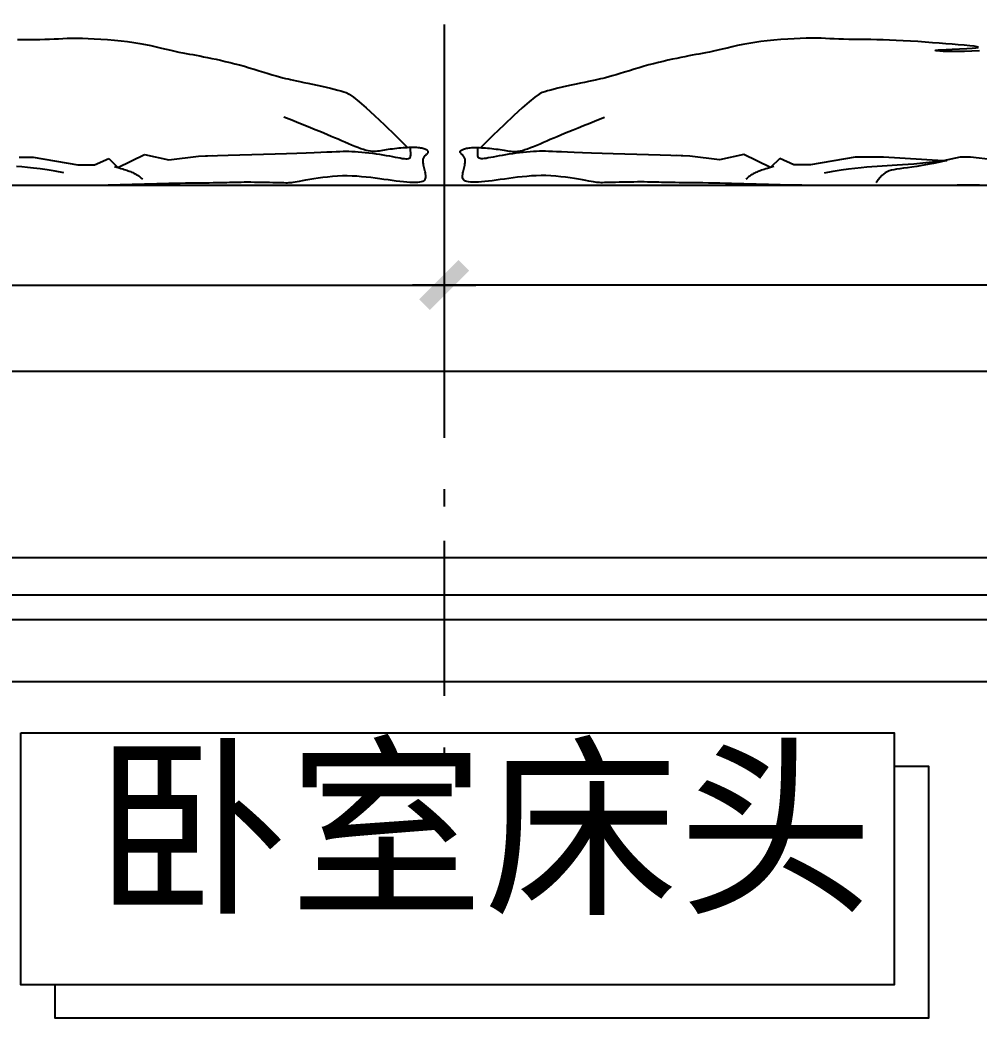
# Model space of a CAD drawing. Header units: millimetres. Extents: x 34817 to 170845, y 26625 to 47482.
# Drawn here: x 95493 to 96267, y 40699 to 41505 of the extents above; entities that cross this region are included whole.
import ezdxf

# ---------------------------------------------------------------- set-up
doc = ezdxf.new("R2010")
doc.units = ezdxf.units.MM
doc.linetypes.add('STYLE_06', pattern=[1.04164, 0.625, -0.20828, 0.06943, -0.13893])
doc.layers.get('0').update_dxf_attribs({"color": 142})
doc.layers.get('Defpoints').update_dxf_attribs({"color": 250})
doc.layers.add('插座图层', color=1, linetype='Continuous')
doc.styles.add('Chen', font='framd.ttf')
doc.styles.add('宋体', font='simhei_0.ttf', dxfattribs={"width": 0.7})
doc.dimstyles.new('内标注_1：40', dxfattribs={"dimscale": 40, "dimtxt": 2, "dimasz": 0.08, "dimexe": 1, "dimexo": 1, "dimgap": 0.6, "dimtad": 1, "dimdec": 0, "dimrnd": 5, "dimzin": 0, "dimdsep": 46, "dimtxsty": '宋体', "dimblk": 'HBA_DIMENSION_TICK', "dimcen": 0.125, "dimclrd": 20, "dimclre": 20, "dimclrt": 20, "dimadec": 3, "dimazin": 2, "dimtfac": 1, "dimtdec": 0, "dimtix": 1, "dimtmove": 2, "dimatfit": 3, "dimldrblk": 'DOT', "dimfxl": 0, "dimtvp": 1, "dimtolj": 1, "dimarcsym": 0})

# ---------------------------------------------------------------- blocks, each defined once
blk = doc.blocks.new('HBA_DIMENSION_TICK')
at = {"color": 20, "linetype": 'ByBlock'}
for p, q in [((-8, 0), (0, 0)), ((0, 0), (8, 0))]:
    blk.add_line(p, q, dxfattribs=at)
blk.add_solid([(-6.3, -3.6), (-3.6, -6.3), (3.6, 6.3), (6.3, 3.6)], dxfattribs=at)
blk = doc.blocks.new('*D366')
at = {"layer": 'Defpoints', "color": 0, "transparency": 16777216}
for p in [(94635.56, 41420.82), (95835.69, 41420.82), (95835.69, 41290.72)]:
    blk.add_point(p, dxfattribs=at)
at = {"layer": '插座图层', "color": 20, "lineweight": -2, "transparency": 16777216}
for p, q in [((94635.56, 41380.82), (94635.56, 41250.72)), ((95835.69, 41380.82), (95835.69, 41250.72)), ((94638.76, 41290.72), (95832.49, 41290.72))]:
    blk.add_line(p, q, dxfattribs=at)
at = {"layer": '插座图层', "color": 20, "lineweight": -2, "transparency": 16777216, "xscale": 3.2, "yscale": 3.2, "zscale": 3.2, "rotation": 180}
blk.add_blockref('HBA_DIMENSION_TICK', (94635.56, 41290.72), dxfattribs=at)
at = {"layer": '插座图层', "color": 20, "lineweight": -2, "transparency": 16777216, "xscale": 3.2, "yscale": 3.2, "zscale": 3.2}
blk.add_blockref('HBA_DIMENSION_TICK', (95835.69, 41290.72), dxfattribs=at)
at = {"layer": '插座图层', "color": 20, "transparency": 16777216, "insert": (95235.63, 41355.17), "char_height": 80, "attachment_point": 5, "style": '宋体'}
blk.add_mtext('\\A1;1200', dxfattribs=at)
blk = doc.blocks.new('_Dot')
at = {"color": 0, "linetype": 'ByBlock', "lineweight": -2}
blk.add_line((-0.5, 0), (-1, 0), dxfattribs=at)
at = {"color": 0, "linetype": 'ByBlock', "const_width": 0.5}
blk.add_lwpolyline([(-0.25, 0, 1), (0.25, 0, 1)], format="xyb", close=True, dxfattribs=at)
blk = doc.blocks.new('*D367')
at = {"layer": 'Defpoints', "color": 0, "transparency": 16777216}
for p in [(95835.69, 41420.82), (97035.82, 41420.82), (95835.69, 41290.72)]:
    blk.add_point(p, dxfattribs=at)
at = {"layer": '插座图层', "color": 20, "lineweight": -2, "transparency": 16777216}
for p, q in [((95835.69, 41380.82), (95835.69, 41250.72)), ((97035.82, 41380.82), (97035.82, 41250.72)), ((97032.62, 41290.72), (95838.89, 41290.72))]:
    blk.add_line(p, q, dxfattribs=at)
at = {"layer": '插座图层', "color": 20, "lineweight": -2, "transparency": 16777216, "xscale": 3.2, "yscale": 3.2, "zscale": 3.2, "rotation": 180}
blk.add_blockref('HBA_DIMENSION_TICK', (95835.69, 41290.72), dxfattribs=at)
at = {"layer": '插座图层', "color": 20, "lineweight": -2, "transparency": 16777216, "xscale": 3.2, "yscale": 3.2, "zscale": 3.2}
blk.add_blockref('HBA_DIMENSION_TICK', (97035.82, 41290.72), dxfattribs=at)
at = {"layer": '插座图层', "color": 20, "transparency": 16777216, "insert": (96435.75, 41355.17), "char_height": 80, "attachment_point": 5, "style": '宋体'}
blk.add_mtext('\\A1;1200', dxfattribs=at)
blk = doc.blocks.new('afas22')
at = {"ltscale": 600}
for p, q in [((110939.63, 17876.05, 0), (110944.33, 17876.08, 0)), ((110944.33, 17876.08, 0), (110948.85, 17876.09, 0)), ((110948.85, 17876.09, 0), (110953.22, 17876.13, 0)), ((110953.22, 17876.13, 0), (110957.44, 17876.2, 0)), ((110957.44, 17876.2, 0), (110961.49, 17876.29, 0)), ((110961.49, 17876.29, 0), (110965.39, 17876.41, 0)), ((110965.39, 17876.41, 0), (110969.14, 17876.55, 0)), ((110969.14, 17876.55, 0), (110972.72, 17876.72, 0)), ((110972.72, 17876.72, 0), (110976.15, 17876.92, 0)), ((110976.15, 17876.92, 0), (110979.64, 17877.09, 0)), ((110979.64, 17877.09, 0), (110983.42, 17877.18, 0)), ((110983.42, 17877.18, 0), (110987.49, 17877.19, 0)), ((110987.49, 17877.19, 0), (110991.85, 17877.13, 0)), ((110991.85, 17877.13, 0), (110996.5, 17876.98, 0)), ((110996.5, 17876.98, 0), (111001.43, 17876.76, 0)), ((111001.43, 17876.76, 0), (111006.65, 17876.46, 0)), ((111006.65, 17876.46, 0), (111012.16, 17876.08, 0)), ((111012.16, 17876.08, 0), (111017.72, 17875.62, 0)), ((111017.72, 17875.62, 0), (111023.1, 17875.09, 0)), ((111023.1, 17875.09, 0), (111028.29, 17874.47, 0)), ((111544.67, 17875.09, 0), (111539.48, 17874.47, 0)), ((111550.05, 17875.62, 0), (111544.67, 17875.09, 0)), ((111555.61, 17876.08, 0), (111550.05, 17875.62, 0)), ((111561.12, 17876.46, 0), (111555.61, 17876.08, 0)), ((111566.34, 17876.76, 0), (111561.12, 17876.46, 0)), ((111571.27, 17876.98, 0), (111566.34, 17876.76, 0)), ((111575.92, 17877.13, 0), (111571.27, 17876.98, 0)), ((111580.27, 17877.19, 0), (111575.92, 17877.13, 0)), ((111584.34, 17877.18, 0), (111580.27, 17877.19, 0)), ((111588.12, 17877.09, 0), (111584.34, 17877.18, 0)), ((111591.62, 17876.92, 0), (111588.12, 17877.09, 0)), ((111595.05, 17876.72, 0), (111591.62, 17876.92, 0)), ((111598.63, 17876.55, 0), (111595.05, 17876.72, 0)), ((111602.37, 17876.41, 0), (111598.63, 17876.55, 0)), ((111606.27, 17876.29, 0), (111602.37, 17876.41, 0)), ((111610.33, 17876.2, 0), (111606.27, 17876.29, 0)), ((111614.54, 17876.13, 0), (111610.33, 17876.2, 0)), ((111618.91, 17876.09, 0), (111614.54, 17876.13, 0)), ((111623.44, 17876.08, 0), (111618.91, 17876.09, 0)), ((111628.14, 17876.05, 0), (111623.44, 17876.08, 0)), ((111633.02, 17875.98, 0), (111628.14, 17876.05, 0)), ((111638.08, 17875.85, 0), (111633.02, 17875.98, 0)), ((111643.33, 17875.66, 0), (111638.08, 17875.85, 0)), ((111648.76, 17875.43, 0), (111643.33, 17875.66, 0)), ((111654.37, 17875.14, 0), (111648.76, 17875.43, 0)), ((111660.17, 17874.8, 0), (111654.37, 17875.14, 0)), ((111028.29, 17874.47, 0), (111033.3, 17873.78, 0)), ((111033.3, 17873.78, 0), (111038.13, 17873.01, 0)), ((111038.13, 17873.01, 0), (111042.78, 17872.16, 0)), ((111042.78, 17872.16, 0), (111047.24, 17871.23, 0)), ((111047.24, 17871.23, 0), (111051.52, 17870.22, 0)), ((111051.52, 17870.22, 0), (111055.6, 17869.22, 0)), ((111055.6, 17869.22, 0), (111059.47, 17868.29, 0)), ((111059.47, 17868.29, 0), (111063.13, 17867.44, 0)), ((111063.13, 17867.44, 0), (111066.59, 17866.67, 0)), ((111504.63, 17867.44, 0), (111501.18, 17866.67, 0)), ((111508.3, 17868.29, 0), (111504.63, 17867.44, 0)), ((111512.17, 17869.22, 0), (111508.3, 17868.29, 0)), ((111516.25, 17870.22, 0), (111512.17, 17869.22, 0)), ((111520.53, 17871.23, 0), (111516.25, 17870.22, 0)), ((111524.99, 17872.16, 0), (111520.53, 17871.23, 0)), ((111529.64, 17873.01, 0), (111524.99, 17872.16, 0)), ((111534.46, 17873.78, 0), (111529.64, 17873.01, 0)), ((111539.48, 17874.47, 0), (111534.46, 17873.78, 0)), ((111666.15, 17874.41, 0), (111660.17, 17874.8, 0)), ((111672.11, 17873.99, 0), (111666.15, 17874.41, 0)), ((111677.87, 17873.57, 0), (111672.11, 17873.99, 0)), ((111683.42, 17873.15, 0), (111677.87, 17873.57, 0)), ((111680.02, 17867.29, 0), (111680.73, 17867.5, 0)), ((111680.34, 17867.08, 0), (111680.02, 17867.29, 0)), ((111681.71, 17866.88, 0), (111680.34, 17867.08, 0)), ((111680.73, 17867.5, 0), (111682.49, 17867.71, 0)), ((111682.49, 17867.71, 0), (111685.28, 17867.92, 0)), ((111688.76, 17872.73, 0), (111683.42, 17873.15, 0)), ((111685.28, 17867.92, 0), (111689.11, 17868.13, 0)), ((111693.89, 17872.31, 0), (111688.76, 17872.73, 0)), ((111689.11, 17868.13, 0), (111693.98, 17868.34, 0)), ((111698.81, 17871.9, 0), (111693.89, 17872.31, 0)), ((111693.98, 17868.34, 0), (111699.89, 17868.55, 0)), ((111703.52, 17871.48, 0), (111698.81, 17871.9, 0)), ((111699.89, 17868.55, 0), (111705.64, 17868.77, 0)), ((111708.02, 17871.06, 0), (111703.52, 17871.48, 0)), ((111705.64, 17868.77, 0), (111710.04, 17869.02, 0)), ((111711.74, 17870.65, 0), (111708.02, 17871.06, 0)), ((111710.04, 17869.02, 0), (111713.08, 17869.29, 0)), ((111714.1, 17870.28, 0), (111711.74, 17870.65, 0)), ((111713.08, 17869.29, 0), (111714.78, 17869.6, 0)), ((111715.12, 17869.92, 0), (111714.1, 17870.28, 0)), ((111714.78, 17869.6, 0), (111715.12, 17869.92, 0)), ((111066.59, 17866.67, 0), (111069.83, 17865.97, 0)), ((111069.83, 17865.97, 0), (111072.87, 17865.36, 0)), ((111072.87, 17865.36, 0), (111075.7, 17864.82, 0)), ((111075.7, 17864.82, 0), (111078.31, 17864.37, 0)), ((111078.31, 17864.37, 0), (111080.9, 17863.92, 0)), ((111080.9, 17863.92, 0), (111083.65, 17863.42, 0)), ((111083.65, 17863.42, 0), (111086.56, 17862.87, 0)), ((111086.56, 17862.87, 0), (111089.62, 17862.27, 0)), ((111089.62, 17862.27, 0), (111092.84, 17861.62, 0)), ((111092.84, 17861.62, 0), (111096.21, 17860.91, 0)), ((111096.21, 17860.91, 0), (111099.74, 17860.16, 0)), ((111099.74, 17860.16, 0), (111103.43, 17859.34, 0)), ((111103.43, 17859.34, 0), (111107.22, 17858.48, 0)), ((111464.33, 17859.34, 0), (111460.55, 17858.48, 0)), ((111468.02, 17860.16, 0), (111464.33, 17859.34, 0)), ((111471.55, 17860.91, 0), (111468.02, 17860.16, 0)), ((111474.93, 17861.62, 0), (111471.55, 17860.91, 0)), ((111478.15, 17862.27, 0), (111474.93, 17861.62, 0)), ((111481.21, 17862.87, 0), (111478.15, 17862.27, 0)), ((111484.12, 17863.42, 0), (111481.21, 17862.87, 0)), ((111486.86, 17863.92, 0), (111484.12, 17863.42, 0)), ((111489.45, 17864.37, 0), (111486.86, 17863.92, 0)), ((111492.07, 17864.82, 0), (111489.45, 17864.37, 0)), ((111494.9, 17865.36, 0), (111492.07, 17864.82, 0)), ((111497.93, 17865.97, 0), (111494.9, 17865.36, 0)), ((111501.18, 17866.67, 0), (111497.93, 17865.97, 0)), ((111683.89, 17866.69, 0), (111681.71, 17866.88, 0)), ((111686.68, 17866.56, 0), (111683.89, 17866.69, 0)), ((111690.07, 17866.48, 0), (111686.68, 17866.56, 0)), ((111694.06, 17866.46, 0), (111690.07, 17866.48, 0)), ((111698.65, 17866.48, 0), (111694.06, 17866.46, 0)), ((111703.85, 17866.56, 0), (111698.65, 17866.48, 0)), ((111709.64, 17866.69, 0), (111703.85, 17866.56, 0)), ((111716.04, 17866.88, 0), (111709.64, 17866.69, 0)), ((111107.22, 17858.48, 0), (111111.02, 17857.57, 0)), ((111111.02, 17857.57, 0), (111114.86, 17856.6, 0)), ((111114.86, 17856.6, 0), (111118.72, 17855.58, 0)), ((111118.72, 17855.58, 0), (111122.6, 17854.51, 0)), ((111122.6, 17854.51, 0), (111126.52, 17853.38, 0)), ((111126.52, 17853.38, 0), (111130.45, 17852.21, 0)), ((111130.45, 17852.21, 0), (111134.42, 17850.98, 0)), ((111134.42, 17850.98, 0), (111138.27, 17849.77, 0)), ((111433.35, 17850.98, 0), (111429.5, 17849.77, 0)), ((111437.31, 17852.21, 0), (111433.35, 17850.98, 0)), ((111441.25, 17853.38, 0), (111437.31, 17852.21, 0)), ((111445.16, 17854.51, 0), (111441.25, 17853.38, 0)), ((111449.05, 17855.58, 0), (111445.16, 17854.51, 0)), ((111452.91, 17856.6, 0), (111449.05, 17855.58, 0)), ((111456.74, 17857.57, 0), (111452.91, 17856.6, 0)), ((111460.55, 17858.48, 0), (111456.74, 17857.57, 0)), ((111138.27, 17849.77, 0), (111141.85, 17848.68, 0)), ((111141.85, 17848.68, 0), (111145.17, 17847.68, 0)), ((111145.17, 17847.68, 0), (111148.24, 17846.79, 0)), ((111148.24, 17846.79, 0), (111151.04, 17846.01, 0)), ((111151.04, 17846.01, 0), (111153.57, 17845.33, 0)), ((111153.57, 17845.33, 0), (111155.85, 17844.75, 0)), ((111155.85, 17844.75, 0), (111157.87, 17844.28, 0)), ((111157.87, 17844.28, 0), (111159.88, 17843.84, 0)), ((111159.88, 17843.84, 0), (111162.16, 17843.34, 0)), ((111162.16, 17843.34, 0), (111164.7, 17842.79, 0)), ((111405.61, 17843.34, 0), (111403.07, 17842.79, 0)), ((111407.88, 17843.84, 0), (111405.61, 17843.34, 0)), ((111409.9, 17844.28, 0), (111407.88, 17843.84, 0)), ((111411.91, 17844.75, 0), (111409.9, 17844.28, 0)), ((111414.19, 17845.33, 0), (111411.91, 17844.75, 0)), ((111416.73, 17846.01, 0), (111414.19, 17845.33, 0)), ((111419.53, 17846.79, 0), (111416.73, 17846.01, 0)), ((111422.59, 17847.68, 0), (111419.53, 17846.79, 0)), ((111425.92, 17848.68, 0), (111422.59, 17847.68, 0)), ((111429.5, 17849.77, 0), (111425.92, 17848.68, 0)), ((111164.7, 17842.79, 0), (111167.5, 17842.19, 0)), ((111167.5, 17842.19, 0), (111170.56, 17841.54, 0)), ((111170.56, 17841.54, 0), (111173.88, 17840.83, 0)), ((111173.88, 17840.83, 0), (111177.47, 17840.07, 0)), ((111177.47, 17840.07, 0), (111181.31, 17839.26, 0)), ((111181.31, 17839.26, 0), (111185.16, 17838.44, 0)), ((111185.16, 17838.44, 0), (111188.75, 17837.64, 0)), ((111188.75, 17837.64, 0), (111192.07, 17836.87, 0)), ((111192.07, 17836.87, 0), (111195.13, 17836.12, 0)), ((111195.13, 17836.12, 0), (111197.93, 17835.4, 0)), ((111197.93, 17835.4, 0), (111200.47, 17834.71, 0)), ((111369.84, 17835.4, 0), (111367.3, 17834.71, 0)), ((111372.64, 17836.12, 0), (111369.84, 17835.4, 0)), ((111375.7, 17836.87, 0), (111372.64, 17836.12, 0)), ((111379.02, 17837.64, 0), (111375.7, 17836.87, 0)), ((111382.61, 17838.44, 0), (111379.02, 17837.64, 0)), ((111386.45, 17839.26, 0), (111382.61, 17838.44, 0)), ((111390.3, 17840.07, 0), (111386.45, 17839.26, 0)), ((111393.88, 17840.83, 0), (111390.3, 17840.07, 0)), ((111397.21, 17841.54, 0), (111393.88, 17840.83, 0)), ((111400.27, 17842.19, 0), (111397.21, 17841.54, 0)), ((111403.07, 17842.79, 0), (111400.27, 17842.19, 0)), ((111200.47, 17834.71, 0), (111202.75, 17834.04, 0)), ((111202.75, 17834.04, 0), (111204.76, 17833.4, 0)), ((111204.76, 17833.4, 0), (111207.19, 17832.16, 0)), ((111207.19, 17832.16, 0), (111210.7, 17829.68, 0)), ((111210.7, 17829.68, 0), (111215.29, 17825.96, 0)), ((111357.07, 17829.68, 0), (111352.47, 17825.96, 0)), ((111360.58, 17832.16, 0), (111357.07, 17829.68, 0)), ((111363.01, 17833.4, 0), (111360.58, 17832.16, 0)), ((111365.02, 17834.04, 0), (111363.01, 17833.4, 0)), ((111367.3, 17834.71, 0), (111365.02, 17834.04, 0)), ((111215.29, 17825.96, 0), (111220.97, 17821.01, 0)), ((111220.97, 17821.01, 0), (111227.74, 17814.83, 0)), ((111346.79, 17821.01, 0), (111340.03, 17814.83, 0)), ((111352.47, 17825.96, 0), (111346.79, 17821.01, 0)), ((111160.79, 17810.97), (111154.44, 17813.56)), ((111166.43, 17808.68), (111160.79, 17810.97)), ((111227.74, 17814.83, 0), (111235.59, 17807.41, 0)), ((111340.03, 17814.83, 0), (111332.18, 17807.41, 0)), ((111401.34, 17808.68), (111406.98, 17810.97)), ((111406.98, 17810.97), (111413.33, 17813.56)), ((111171.43, 17806.65), (111166.43, 17808.68)), ((111175.87, 17804.85), (111171.43, 17806.65)), ((111179.85, 17803.24), (111175.87, 17804.85)), ((111183.43, 17801.79), (111179.85, 17803.24)), ((111235.59, 17807.41, 0), (111244.52, 17798.76, 0)), ((111332.18, 17807.41, 0), (111323.25, 17798.76, 0)), ((111384.34, 17801.79), (111387.92, 17803.24)), ((111387.92, 17803.24), (111391.89, 17804.85)), ((111391.89, 17804.85), (111396.34, 17806.65)), ((111396.34, 17806.65), (111401.34, 17808.68)), ((111186.7, 17800.46), (111183.43, 17801.79)), ((111189.73, 17799.21), (111186.7, 17800.46)), ((111192.62, 17798.01), (111189.73, 17799.21)), ((111195.43, 17796.81), (111192.62, 17798.01)), ((111198.24, 17795.61), (111195.43, 17796.81)), ((111201.04, 17794.39), (111198.24, 17795.61)), ((111244.52, 17798.76, 0), (111254.54, 17788.87, 0)), ((111323.25, 17798.76, 0), (111313.23, 17788.87, 0)), ((111366.72, 17794.39), (111369.52, 17795.61)), ((111369.52, 17795.61), (111372.33, 17796.81)), ((111372.33, 17796.81), (111375.15, 17798.01)), ((111375.15, 17798.01), (111378.03, 17799.21)), ((111378.03, 17799.21), (111381.07, 17800.46)), ((111381.07, 17800.46), (111384.34, 17801.79)), ((111203.81, 17793.19), (111201.04, 17794.39)), ((111206.54, 17792.02), (111203.81, 17793.19)), ((111209.19, 17790.9), (111206.54, 17792.02)), ((111211.76, 17789.84), (111209.19, 17790.9)), ((111214.22, 17788.88), (111211.76, 17789.84)), ((111216.56, 17788.02), (111214.22, 17788.88)), ((111218.75, 17787.29), (111216.56, 17788.02)), ((111220.78, 17786.7), (111218.75, 17787.29)), ((111222.63, 17786.27), (111220.78, 17786.7)), ((111234.14, 17786.61), (111232.77, 17786.36)), ((111235.58, 17786.87), (111234.14, 17786.61)), ((111237.1, 17787.12), (111235.58, 17786.87)), ((111238.7, 17787.36), (111237.1, 17787.12)), ((111240.36, 17787.58), (111238.7, 17787.36)), ((111242.06, 17787.8), (111240.36, 17787.58)), ((111243.79, 17788), (111242.06, 17787.8)), ((111245.53, 17788.18), (111243.79, 17788)), ((111247.26, 17788.35), (111245.53, 17788.18)), ((111248.97, 17788.5), (111247.26, 17788.35)), ((111250.64, 17788.63), (111248.97, 17788.5)), ((111252.25, 17788.74), (111250.64, 17788.63)), ((111253.8, 17788.83), (111252.25, 17788.74)), ((111255.28, 17788.9), (111253.8, 17788.83)), ((111256.69, 17788.95), (111255.28, 17788.9)), ((111258.03, 17788.97), (111256.69, 17788.95)), ((111256.71, 17787.48, 0), (111256.69, 17788.95, 0)), ((111256.77, 17786.14, 0), (111256.71, 17787.48, 0)), ((111259.31, 17788.97), (111258.03, 17788.97)), ((111260.53, 17788.95), (111259.31, 17788.97)), ((111261.69, 17788.9), (111260.53, 17788.95)), ((111262.8, 17788.82), (111261.69, 17788.9)), ((111263.84, 17788.71), (111262.8, 17788.82)), ((111264.84, 17788.57), (111263.84, 17788.71)), ((111265.78, 17788.4), (111264.84, 17788.57)), ((111266.67, 17788.21), (111265.78, 17788.4)), ((111267.49, 17787.99), (111266.67, 17788.21)), ((111268.24, 17787.75), (111267.49, 17787.99)), ((111268.92, 17787.49), (111268.24, 17787.75)), ((111269.52, 17787.21), (111268.92, 17787.49)), ((111270.03, 17786.92), (111269.52, 17787.21)), ((111270.44, 17786.63), (111270.03, 17786.92)), ((111270.76, 17786.33), (111270.44, 17786.63)), ((111297.01, 17786.33), (111297.32, 17786.63)), ((111297.32, 17786.63), (111297.74, 17786.92)), ((111297.74, 17786.92), (111298.25, 17787.21)), ((111298.25, 17787.21), (111298.84, 17787.49)), ((111298.84, 17787.49), (111299.52, 17787.75)), ((111299.52, 17787.75), (111300.27, 17787.99)), ((111300.27, 17787.99), (111301.1, 17788.21)), ((111301.1, 17788.21), (111301.98, 17788.4)), ((111301.98, 17788.4), (111302.93, 17788.57)), ((111302.93, 17788.57), (111303.92, 17788.71)), ((111303.92, 17788.71), (111304.97, 17788.82)), ((111304.97, 17788.82), (111306.07, 17788.9)), ((111306.07, 17788.9), (111307.23, 17788.95)), ((111307.23, 17788.95), (111308.46, 17788.97)), ((111308.46, 17788.97), (111309.74, 17788.97)), ((111309.74, 17788.97), (111311.08, 17788.95)), ((111311, 17786.14, 0), (111311.06, 17787.48, 0)), ((111311.06, 17787.48, 0), (111311.08, 17788.95, 0)), ((111311.08, 17788.95), (111312.49, 17788.9)), ((111312.49, 17788.9), (111313.97, 17788.83)), ((111313.97, 17788.83), (111315.51, 17788.74)), ((111315.51, 17788.74), (111317.13, 17788.63)), ((111317.13, 17788.63), (111318.8, 17788.5)), ((111318.8, 17788.5), (111320.51, 17788.35)), ((111320.51, 17788.35), (111322.24, 17788.18)), ((111322.24, 17788.18), (111323.98, 17788)), ((111323.98, 17788), (111325.71, 17787.8)), ((111325.71, 17787.8), (111327.41, 17787.58)), ((111327.41, 17787.58), (111329.06, 17787.36)), ((111329.06, 17787.36), (111330.66, 17787.12)), ((111330.66, 17787.12), (111332.19, 17786.87)), ((111332.19, 17786.87), (111333.62, 17786.61)), ((111333.62, 17786.61), (111335, 17786.36)), ((111345.13, 17786.27), (111346.99, 17786.7)), ((111346.99, 17786.7), (111349.01, 17787.29)), ((111349.01, 17787.29), (111351.21, 17788.02)), ((111351.21, 17788.02), (111353.54, 17788.88)), ((111353.54, 17788.88), (111356.01, 17789.84)), ((111356.01, 17789.84), (111358.57, 17790.9)), ((111358.57, 17790.9), (111361.23, 17792.02)), ((111361.23, 17792.02), (111363.95, 17793.19)), ((111363.95, 17793.19), (111366.72, 17794.39)), ((110940.79, 17781.18), (110952.15, 17781.18)), ((110952.15, 17781.18), (110952.15, 17781.18)), ((110952.15, 17781.18), (110988.3, 17774.99)), ((111001.72, 17774.99), (111013.08, 17780.15)), ((111013.08, 17780.15), (111020.56, 17772.91)), ((111020.56, 17772.91), (111042, 17783.24)), ((111042, 17783.24), (111061.62, 17779.12)), ((111061.62, 17779.12), (111085.6, 17782.12)), ((111085.6, 17782.12), (111096.63, 17782.47)), ((111085.6, 17782.12, 0), (111092.76, 17782.34, 0)), ((111092.76, 17782.34, 0), (111100.86, 17782.58, 0)), ((111100.86, 17782.58, 0), (111109.66, 17782.83, 0)), ((111109.66, 17782.83, 0), (111118.95, 17783.09, 0)), ((111118.95, 17783.09, 0), (111128.5, 17783.36, 0)), ((111128.5, 17783.36, 0), (111138.09, 17783.63, 0)), ((111138.09, 17783.63, 0), (111147.5, 17783.9, 0)), ((111147.5, 17783.9, 0), (111156.5, 17784.17, 0)), ((111156.5, 17784.17, 0), (111164.88, 17784.44, 0)), ((111164.88, 17784.44, 0), (111172.39, 17784.7, 0)), ((111172.39, 17784.7, 0), (111178.89, 17784.95, 0)), ((111178.89, 17784.95, 0), (111184.44, 17785.18, 0)), ((111184.44, 17785.18, 0), (111189.16, 17785.4, 0)), ((111189.16, 17785.4, 0), (111193.17, 17785.58, 0)), ((111193.17, 17785.58, 0), (111196.6, 17785.74, 0)), ((111196.6, 17785.74, 0), (111199.58, 17785.86, 0)), ((111199.58, 17785.86, 0), (111202.22, 17785.94, 0)), ((111202.22, 17785.94, 0), (111204.66, 17785.98, 0)), ((111204.66, 17785.98, 0), (111207.01, 17785.96, 0)), ((111207.01, 17785.96, 0), (111209.39, 17785.89, 0)), ((111209.39, 17785.89, 0), (111211.92, 17785.76, 0)), ((111211.92, 17785.76, 0), (111214.58, 17785.57, 0)), ((111214.58, 17785.57, 0), (111217.34, 17785.33, 0)), ((111217.34, 17785.33, 0), (111220.18, 17785.05, 0)), ((111220.18, 17785.05, 0), (111223.07, 17784.72, 0)), ((111224.33, 17785.98), (111222.63, 17786.27)), ((111223.07, 17784.72, 0), (111225.97, 17784.36, 0)), ((111225.9, 17785.83), (111224.33, 17785.98)), ((111227.36, 17785.78), (111225.9, 17785.83)), ((111225.97, 17784.36, 0), (111228.85, 17783.97, 0)), ((111228.75, 17785.83), (111227.36, 17785.78)), ((111230.1, 17785.95), (111228.75, 17785.83)), ((111228.85, 17783.97, 0), (111231.69, 17783.55, 0)), ((111231.43, 17786.14), (111230.1, 17785.95)), ((111232.77, 17786.36), (111231.43, 17786.14)), ((111231.69, 17783.55, 0), (111234.46, 17783.11, 0)), ((111234.46, 17783.11, 0), (111237.12, 17782.66, 0)), ((111237.12, 17782.66, 0), (111239.66, 17782.2, 0)), ((111239.66, 17782.2, 0), (111242.05, 17781.74, 0)), ((111242.05, 17781.74, 0), (111244.29, 17781.31, 0)), ((111244.29, 17781.31, 0), (111246.37, 17780.91, 0)), ((111246.37, 17780.91, 0), (111248.29, 17780.56, 0)), ((111248.29, 17780.56, 0), (111250.02, 17780.27, 0)), ((111250.02, 17780.27, 0), (111251.57, 17780.07, 0)), ((111251.57, 17780.07, 0), (111252.91, 17779.97, 0)), ((111252.91, 17779.97, 0), (111254.06, 17779.98, 0)), ((111254.06, 17779.98, 0), (111254.98, 17780.11, 0)), ((111254.98, 17780.11, 0), (111255.69, 17780.39, 0)), ((111255.69, 17780.39, 0), (111256.21, 17780.8, 0)), ((111256.21, 17780.8, 0), (111256.55, 17781.36, 0)), ((111256.55, 17781.36, 0), (111256.76, 17782.05, 0)), ((111256.76, 17782.05, 0), (111256.86, 17782.87, 0)), ((111256.83, 17784.92, 0), (111256.77, 17786.14, 0)), ((111256.87, 17783.83, 0), (111256.83, 17784.92, 0)), ((111256.86, 17782.87, 0), (111256.87, 17783.83, 0)), ((111266.86, 17778.3), (111266.91, 17779)), ((111266.91, 17779), (111267.02, 17779.63)), ((111267.02, 17779.63), (111267.18, 17780.21)), ((111267.18, 17780.21), (111267.39, 17780.73)), ((111267.39, 17780.73), (111267.64, 17781.2)), ((111267.64, 17781.2), (111267.92, 17781.64)), ((111267.92, 17781.64), (111268.24, 17782.05)), ((111268.24, 17782.05), (111268.57, 17782.43)), ((111268.57, 17782.43), (111268.92, 17782.79)), ((111268.92, 17782.79), (111269.28, 17783.14)), ((111269.28, 17783.14), (111269.64, 17783.49)), ((111269.64, 17783.49), (111269.98, 17783.82)), ((111269.98, 17783.82), (111270.3, 17784.15)), ((111270.3, 17784.15), (111270.58, 17784.47)), ((111270.58, 17784.47), (111270.81, 17784.79)), ((111270.96, 17786.02), (111270.76, 17786.33)), ((111270.81, 17784.79), (111270.97, 17785.1)), ((111271.06, 17785.71), (111270.96, 17786.02)), ((111270.97, 17785.1), (111271.06, 17785.41)), ((111271.06, 17785.41), (111271.06, 17785.71)), ((111296.7, 17785.71), (111296.8, 17786.02)), ((111296.7, 17785.41), (111296.7, 17785.71)), ((111296.79, 17785.1), (111296.7, 17785.41)), ((111296.96, 17784.79), (111296.79, 17785.1)), ((111296.8, 17786.02), (111297.01, 17786.33)), ((111297.19, 17784.47), (111296.96, 17784.79)), ((111297.46, 17784.15), (111297.19, 17784.47)), ((111297.78, 17783.82), (111297.46, 17784.15)), ((111298.13, 17783.49), (111297.78, 17783.82)), ((111298.48, 17783.14), (111298.13, 17783.49)), ((111298.84, 17782.79), (111298.48, 17783.14)), ((111299.19, 17782.43), (111298.84, 17782.79)), ((111299.53, 17782.05), (111299.19, 17782.43)), ((111299.84, 17781.64), (111299.53, 17782.05)), ((111300.13, 17781.2), (111299.84, 17781.64)), ((111300.37, 17780.73), (111300.13, 17781.2)), ((111300.58, 17780.21), (111300.37, 17780.73)), ((111300.74, 17779.63), (111300.58, 17780.21)), ((111300.85, 17779), (111300.74, 17779.63)), ((111300.9, 17778.3), (111300.85, 17779)), ((111310.9, 17783.83, 0), (111310.93, 17784.92, 0)), ((111310.91, 17782.87, 0), (111310.9, 17783.83, 0)), ((111311.01, 17782.05, 0), (111310.91, 17782.87, 0)), ((111310.93, 17784.92, 0), (111311, 17786.14, 0)), ((111311.21, 17781.36, 0), (111311.01, 17782.05, 0)), ((111311.56, 17780.8, 0), (111311.21, 17781.36, 0)), ((111312.07, 17780.39, 0), (111311.56, 17780.8, 0)), ((111312.78, 17780.11, 0), (111312.07, 17780.39, 0)), ((111313.71, 17779.98, 0), (111312.78, 17780.11, 0)), ((111314.85, 17779.97, 0), (111313.71, 17779.98, 0)), ((111316.2, 17780.07, 0), (111314.85, 17779.97, 0)), ((111317.75, 17780.27, 0), (111316.2, 17780.07, 0)), ((111319.48, 17780.56, 0), (111317.75, 17780.27, 0)), ((111321.39, 17780.91, 0), (111319.48, 17780.56, 0)), ((111323.47, 17781.31, 0), (111321.39, 17780.91, 0)), ((111325.72, 17781.74, 0), (111323.47, 17781.31, 0)), ((111328.11, 17782.2, 0), (111325.72, 17781.74, 0)), ((111330.64, 17782.66, 0), (111328.11, 17782.2, 0)), ((111333.31, 17783.11, 0), (111330.64, 17782.66, 0)), ((111336.08, 17783.55, 0), (111333.31, 17783.11, 0)), ((111335, 17786.36), (111336.34, 17786.14)), ((111338.92, 17783.97, 0), (111336.08, 17783.55, 0)), ((111336.34, 17786.14), (111337.66, 17785.95)), ((111337.66, 17785.95), (111339.01, 17785.83)), ((111341.8, 17784.36, 0), (111338.92, 17783.97, 0)), ((111339.01, 17785.83), (111340.4, 17785.78)), ((111340.4, 17785.78), (111341.87, 17785.83)), ((111344.7, 17784.72, 0), (111341.8, 17784.36, 0)), ((111341.87, 17785.83), (111343.44, 17785.98)), ((111343.44, 17785.98), (111345.13, 17786.27)), ((111347.58, 17785.05, 0), (111344.7, 17784.72, 0)), ((111350.42, 17785.33, 0), (111347.58, 17785.05, 0)), ((111353.19, 17785.57, 0), (111350.42, 17785.33, 0)), ((111355.85, 17785.76, 0), (111353.19, 17785.57, 0)), ((111358.37, 17785.89, 0), (111355.85, 17785.76, 0)), ((111360.76, 17785.96, 0), (111358.37, 17785.89, 0)), ((111363.11, 17785.98, 0), (111360.76, 17785.96, 0)), ((111365.54, 17785.94, 0), (111363.11, 17785.98, 0)), ((111368.19, 17785.86, 0), (111365.54, 17785.94, 0)), ((111371.16, 17785.74, 0), (111368.19, 17785.86, 0)), ((111374.59, 17785.58, 0), (111371.16, 17785.74, 0)), ((111378.61, 17785.4, 0), (111374.59, 17785.58, 0)), ((111383.33, 17785.18, 0), (111378.61, 17785.4, 0)), ((111388.87, 17784.95, 0), (111383.33, 17785.18, 0)), ((111395.37, 17784.7, 0), (111388.87, 17784.95, 0)), ((111402.89, 17784.44, 0), (111395.37, 17784.7, 0)), ((111411.26, 17784.17, 0), (111402.89, 17784.44, 0)), ((111420.26, 17783.9, 0), (111411.26, 17784.17, 0)), ((111429.67, 17783.63, 0), (111420.26, 17783.9, 0)), ((111439.27, 17783.36, 0), (111429.67, 17783.63, 0)), ((111448.82, 17783.09, 0), (111439.27, 17783.36, 0)), ((111458.11, 17782.83, 0), (111448.82, 17783.09, 0)), ((111466.91, 17782.58, 0), (111458.11, 17782.83, 0)), ((111475, 17782.34, 0), (111466.91, 17782.58, 0)), ((111482.17, 17782.12), (111471.13, 17782.47)), ((111482.17, 17782.12, 0), (111475, 17782.34, 0)), ((111506.14, 17779.12), (111482.17, 17782.12)), ((111525.77, 17783.24), (111506.14, 17779.12)), ((111547.21, 17772.91), (111525.77, 17783.24)), ((111554.68, 17780.15), (111547.21, 17772.91)), ((111566.04, 17774.99), (111554.68, 17780.15)), ((111615.62, 17781.18), (111579.47, 17774.99)), ((111626.98, 17781.18), (111615.62, 17781.18)), ((111615.62, 17781.18), (111615.62, 17781.18)), ((111638.34, 17781.18), (111626.98, 17781.18)), ((111686.5, 17778.3), (111638.34, 17781.18)), ((111683.55, 17777.96, 0), (111689.45, 17778.65, 0)), ((111689.45, 17778.65, 0), (111683.99, 17777.29, 0)), ((111700.31, 17781.18), (111686.5, 17778.3)), ((111708.57, 17781.18), (111700.31, 17781.18)), ((111727.13, 17779.19), (111708.57, 17781.18)), ((110942.92, 17773.42, 0), (110938.62, 17773.75, 0)), ((110947.48, 17773, 0), (110942.92, 17773.42, 0)), ((110952.38, 17772.47, 0), (110947.48, 17773, 0)), ((110957.7, 17771.8, 0), (110952.38, 17772.47, 0)), ((110963.52, 17770.96, 0), (110957.7, 17771.8, 0)), ((110969.94, 17769.93, 0), (110963.52, 17770.96, 0)), ((110988.3, 17774.99), (111001.72, 17774.99)), ((111017.73, 17773.73, 0), (111019.69, 17773.17, 0)), ((111019.69, 17773.17, 0), (111021.43, 17772.65, 0)), ((111021.43, 17772.65, 0), (111022.98, 17772.19, 0)), ((111022.98, 17772.19, 0), (111024.38, 17771.76, 0)), ((111024.38, 17771.76, 0), (111025.63, 17771.36, 0)), ((111025.63, 17771.36, 0), (111026.77, 17770.98, 0)), ((111026.77, 17770.98, 0), (111027.81, 17770.62, 0)), ((111027.81, 17770.62, 0), (111028.8, 17770.26, 0)), ((111266.88, 17777.52), (111266.86, 17778.3)), ((111266.97, 17776.67), (111266.88, 17777.52)), ((111267.11, 17775.74), (111266.97, 17776.67)), ((111267.3, 17774.77), (111267.11, 17775.74)), ((111267.53, 17773.75), (111267.3, 17774.77)), ((111267.77, 17772.7), (111267.53, 17773.75)), ((111268.03, 17771.63), (111267.77, 17772.7)), ((111268.29, 17770.57), (111268.03, 17771.63)), ((111268.53, 17769.51), (111268.29, 17770.57)), ((111299.24, 17769.51), (111299.48, 17770.57)), ((111299.48, 17770.57), (111299.73, 17771.63)), ((111299.73, 17771.63), (111299.99, 17772.7)), ((111299.99, 17772.7), (111300.24, 17773.75)), ((111300.24, 17773.75), (111300.47, 17774.77)), ((111300.47, 17774.77), (111300.66, 17775.74)), ((111300.66, 17775.74), (111300.8, 17776.67)), ((111300.8, 17776.67), (111300.89, 17777.52)), ((111300.89, 17777.52), (111300.9, 17778.3)), ((111539.95, 17770.62, 0), (111538.97, 17770.26, 0)), ((111541, 17770.98, 0), (111539.95, 17770.62, 0)), ((111542.14, 17771.36, 0), (111541, 17770.98, 0)), ((111543.39, 17771.76, 0), (111542.14, 17771.36, 0)), ((111544.78, 17772.19, 0), (111543.39, 17771.76, 0)), ((111546.34, 17772.65, 0), (111544.78, 17772.19, 0)), ((111548.08, 17773.17, 0), (111546.34, 17772.65, 0)), ((111550.04, 17773.73, 0), (111548.08, 17773.17, 0)), ((111579.47, 17774.99), (111566.04, 17774.99)), ((111597.83, 17769.93, 0), (111604.24, 17770.96, 0)), ((111604.24, 17770.96, 0), (111610.07, 17771.8, 0)), ((111610.07, 17771.8, 0), (111615.39, 17772.47, 0)), ((111615.39, 17772.47, 0), (111620.29, 17773, 0)), ((111620.29, 17773, 0), (111624.85, 17773.42, 0)), ((111624.85, 17773.42, 0), (111629.14, 17773.75, 0)), ((111629.14, 17773.75, 0), (111633.26, 17774.02, 0)), ((111633.26, 17774.02, 0), (111637.29, 17774.25, 0)), ((111637.29, 17774.25, 0), (111641.29, 17774.47, 0)), ((111641.29, 17774.47, 0), (111645.36, 17774.7, 0)), ((111644.76, 17770.69, 0), (111642.98, 17770.16, 0)), ((111646.77, 17771.13, 0), (111644.76, 17770.69, 0)), ((111645.36, 17774.7, 0), (111649.52, 17774.95, 0)), ((111649.05, 17771.51, 0), (111646.77, 17771.13, 0)), ((111651.65, 17771.88, 0), (111649.05, 17771.51, 0)), ((111649.52, 17774.95, 0), (111653.8, 17775.23, 0)), ((111654.58, 17772.26, 0), (111651.65, 17771.88, 0)), ((111653.8, 17775.23, 0), (111658.23, 17775.55, 0)), ((111657.83, 17772.67, 0), (111654.58, 17772.26, 0)), ((111661.39, 17773.14, 0), (111657.83, 17772.67, 0)), ((111658.23, 17775.55, 0), (111662.83, 17775.91, 0)), ((111665.28, 17773.7, 0), (111661.39, 17773.14, 0)), ((111662.83, 17775.91, 0), (111667.64, 17776.33, 0)), ((111669.48, 17774.37, 0), (111665.28, 17773.7, 0)), ((111667.64, 17776.33, 0), (111672.68, 17776.8, 0)), ((111674, 17775.17, 0), (111669.48, 17774.37, 0)), ((111672.68, 17776.8, 0), (111677.97, 17777.34, 0)), ((111678.84, 17776.14, 0), (111674, 17775.17, 0)), ((111677.97, 17777.34, 0), (111683.55, 17777.96, 0)), ((111683.99, 17777.29, 0), (111678.84, 17776.14, 0)), ((110977.02, 17768.68, 0), (110969.94, 17769.93, 0)), ((111028.8, 17770.26, 0), (111029.74, 17769.91, 0)), ((111029.74, 17769.91, 0), (111030.66, 17769.54, 0)), ((111030.66, 17769.54, 0), (111031.59, 17769.17, 0)), ((111031.59, 17769.17, 0), (111032.52, 17768.76, 0)), ((111032.52, 17768.76, 0), (111033.47, 17768.32, 0)), ((111033.47, 17768.32, 0), (111034.42, 17767.84, 0)), ((111034.42, 17767.84, 0), (111035.39, 17767.3, 0)), ((111035.39, 17767.3, 0), (111036.36, 17766.69, 0)), ((111036.36, 17766.69, 0), (111037.35, 17766.01, 0)), ((111037.35, 17766.01, 0), (111038.35, 17765.24, 0)), ((111038.35, 17765.24, 0), (111039.36, 17764.37, 0)), ((111039.36, 17764.37, 0), (111040.39, 17763.39, 0)), ((111167.2, 17761.88), (111169.58, 17762.33)), ((111169.58, 17762.33), (111172.32, 17762.83)), ((111172.32, 17762.83), (111175.37, 17763.37)), ((111175.37, 17763.37), (111178.69, 17763.93)), ((111178.69, 17763.93), (111182.23, 17764.47)), ((111182.23, 17764.47), (111185.95, 17764.99)), ((111185.95, 17764.99), (111189.8, 17765.45)), ((111189.8, 17765.45), (111193.74, 17765.84)), ((111193.74, 17765.84), (111197.73, 17766.13)), ((111197.73, 17766.13), (111201.73, 17766.3)), ((111201.73, 17766.3), (111205.69, 17766.33)), ((111205.69, 17766.33), (111209.6, 17766.24)), ((111209.6, 17766.24), (111213.46, 17766.04)), ((111213.46, 17766.04), (111217.27, 17765.75)), ((111217.27, 17765.75), (111221.01, 17765.39)), ((111221.01, 17765.39), (111224.69, 17764.97)), ((111224.69, 17764.97), (111228.3, 17764.51)), ((111228.3, 17764.51), (111231.83, 17764.03)), ((111231.83, 17764.03), (111235.28, 17763.54)), ((111235.28, 17763.54), (111238.64, 17763.07)), ((111238.64, 17763.07), (111241.91, 17762.63)), ((111241.91, 17762.63), (111245.07, 17762.22)), ((111267.46, 17762.25), (111268.11, 17762.78)), ((111268.11, 17762.78), (111268.58, 17763.39)), ((111268.75, 17768.48), (111268.53, 17769.51)), ((111268.58, 17763.39), (111268.89, 17764.08)), ((111268.92, 17767.49), (111268.75, 17768.48)), ((111268.89, 17764.08), (111269.05, 17764.84)), ((111269.05, 17766.55), (111268.92, 17767.49)), ((111269.1, 17765.66), (111269.05, 17766.55)), ((111269.05, 17764.84), (111269.1, 17765.66)), ((111298.67, 17765.66), (111298.72, 17766.55)), ((111298.72, 17764.84), (111298.67, 17765.66)), ((111298.72, 17766.55), (111298.84, 17767.49)), ((111298.88, 17764.08), (111298.72, 17764.84)), ((111298.84, 17767.49), (111299.02, 17768.48)), ((111299.18, 17763.39), (111298.88, 17764.08)), ((111299.02, 17768.48), (111299.24, 17769.51)), ((111299.65, 17762.78), (111299.18, 17763.39)), ((111300.31, 17762.25), (111299.65, 17762.78)), ((111325.86, 17762.63), (111322.7, 17762.22)), ((111329.12, 17763.07), (111325.86, 17762.63)), ((111332.49, 17763.54), (111329.12, 17763.07)), ((111335.93, 17764.03), (111332.49, 17763.54)), ((111339.47, 17764.51), (111335.93, 17764.03)), ((111343.07, 17764.97), (111339.47, 17764.51)), ((111346.75, 17765.39), (111343.07, 17764.97)), ((111350.5, 17765.75), (111346.75, 17765.39)), ((111354.3, 17766.04), (111350.5, 17765.75)), ((111358.17, 17766.24), (111354.3, 17766.04)), ((111362.08, 17766.33), (111358.17, 17766.24)), ((111366.04, 17766.3), (111362.08, 17766.33)), ((111370.03, 17766.13), (111366.04, 17766.3)), ((111374.02, 17765.84), (111370.03, 17766.13)), ((111377.97, 17765.45), (111374.02, 17765.84)), ((111381.82, 17764.99), (111377.97, 17765.45)), ((111385.54, 17764.47), (111381.82, 17764.99)), ((111389.08, 17763.93), (111385.54, 17764.47)), ((111392.39, 17763.37), (111389.08, 17763.93)), ((111395.44, 17762.83), (111392.39, 17763.37)), ((111398.18, 17762.33), (111395.44, 17762.83)), ((111400.57, 17761.88), (111398.18, 17762.33)), ((111528.4, 17764.37, 0), (111527.37, 17763.39, 0)), ((111529.42, 17765.24, 0), (111528.4, 17764.37, 0)), ((111530.42, 17766.01, 0), (111529.42, 17765.24, 0)), ((111531.4, 17766.69, 0), (111530.42, 17766.01, 0)), ((111532.38, 17767.3, 0), (111531.4, 17766.69, 0)), ((111533.34, 17767.84, 0), (111532.38, 17767.3, 0)), ((111534.3, 17768.32, 0), (111533.34, 17767.84, 0)), ((111535.24, 17768.76, 0), (111534.3, 17768.32, 0)), ((111536.18, 17769.17, 0), (111535.24, 17768.76, 0)), ((111537.1, 17769.54, 0), (111536.18, 17769.17, 0)), ((111538.03, 17769.91, 0), (111537.1, 17769.54, 0)), ((111538.97, 17770.26, 0), (111538.03, 17769.91, 0)), ((111590.75, 17768.68, 0), (111597.83, 17769.93, 0)), ((111634.2, 17762.81, 0), (111632.6, 17760.52, 0)), ((111635.69, 17764.73, 0), (111634.2, 17762.81, 0)), ((111637.09, 17766.32, 0), (111635.69, 17764.73, 0)), ((111638.48, 17767.61, 0), (111637.09, 17766.32, 0)), ((111639.88, 17768.66, 0), (111638.48, 17767.61, 0)), ((111641.37, 17769.5, 0), (111639.88, 17768.66, 0)), ((111642.98, 17770.16, 0), (111641.37, 17769.5, 0)), ((112128.96, 17758.26), (110438.81, 17758.26)), ((110995.29, 17758.58), (110999.43, 17758.61)), ((110999.43, 17758.61), (111003.72, 17758.66)), ((111003.72, 17758.66), (111008.16, 17758.73)), ((111008.16, 17758.73), (111012.73, 17758.82)), ((111012.73, 17758.82), (111017.44, 17758.93)), ((111017.44, 17758.93), (111022.25, 17759.06)), ((111022.25, 17759.06), (111027.15, 17759.2)), ((111027.15, 17759.2), (111032.1, 17759.35)), ((111032.1, 17759.35), (111037.08, 17759.5)), ((111037.08, 17759.5), (111042.07, 17759.65)), ((111042.07, 17759.65), (111047.03, 17759.8)), ((111047.03, 17759.8), (111051.95, 17759.94)), ((111051.95, 17759.94), (111056.8, 17760.07)), ((111056.8, 17760.07), (111061.56, 17760.18)), ((111061.56, 17760.18), (111066.19, 17760.27)), ((111066.19, 17760.27), (111070.69, 17760.35)), ((111070.69, 17760.35), (111075.04, 17760.41)), ((111075.04, 17760.41), (111079.24, 17760.46)), ((111079.24, 17760.46), (111083.27, 17760.5)), ((111083.27, 17760.5), (111087.12, 17760.54)), ((111087.12, 17760.54), (111090.78, 17760.57)), ((111090.78, 17760.57), (111094.24, 17760.61)), ((111094.24, 17760.61), (111097.49, 17760.65)), ((111097.49, 17760.65), (111100.51, 17760.69)), ((111100.51, 17760.69), (111103.31, 17760.75)), ((111103.31, 17760.75), (111105.92, 17760.81)), ((111105.92, 17760.81), (111108.37, 17760.88)), ((111108.37, 17760.88), (111110.73, 17760.94)), ((111110.73, 17760.94), (111113.01, 17761.01)), ((111113.01, 17761.01), (111115.28, 17761.07)), ((111115.28, 17761.07), (111117.57, 17761.12)), ((111117.57, 17761.12), (111119.93, 17761.17)), ((111119.93, 17761.17), (111122.39, 17761.19)), ((111122.39, 17761.19), (111125.01, 17761.2)), ((111125.01, 17761.2), (111127.8, 17761.19)), ((111127.8, 17761.19), (111130.73, 17761.17)), ((111130.73, 17761.17), (111133.75, 17761.12)), ((111133.75, 17761.12), (111136.8, 17761.07)), ((111136.8, 17761.07), (111139.83, 17761.01)), ((111139.83, 17761.01), (111142.78, 17760.94)), ((111142.78, 17760.94), (111145.6, 17760.88)), ((111145.6, 17760.88), (111148.24, 17760.81)), ((111148.24, 17760.81), (111150.63, 17760.75)), ((111150.63, 17760.75), (111152.74, 17760.69)), ((111152.74, 17760.69), (111154.51, 17760.65)), ((111154.51, 17760.65), (111156.02, 17760.62)), ((111156.02, 17760.62), (111157.33, 17760.62)), ((111157.33, 17760.62), (111158.51, 17760.65)), ((111158.51, 17760.65), (111159.65, 17760.71)), ((111159.65, 17760.71), (111160.81, 17760.83)), ((111160.81, 17760.83), (111162.07, 17760.99)), ((111162.07, 17760.99), (111163.5, 17761.22)), ((111163.5, 17761.22), (111165.19, 17761.51)), ((111165.19, 17761.51), (111167.2, 17761.88)), ((111245.07, 17762.22), (111248.1, 17761.86)), ((111248.1, 17761.86), (111250.98, 17761.56)), ((111250.98, 17761.56), (111253.7, 17761.31)), ((111253.7, 17761.31), (111256.23, 17761.13)), ((111256.23, 17761.13), (111258.56, 17761.02)), ((111258.56, 17761.02), (111260.67, 17760.99)), ((111260.67, 17760.99), (111262.54, 17761.05)), ((111262.54, 17761.05), (111264.16, 17761.2)), ((111264.16, 17761.2), (111265.51, 17761.46)), ((111265.51, 17761.46), (111266.6, 17761.81)), ((111266.6, 17761.81), (111267.46, 17762.25)), ((111301.17, 17761.81), (111300.31, 17762.25)), ((111302.26, 17761.46), (111301.17, 17761.81)), ((111303.61, 17761.2), (111302.26, 17761.46)), ((111305.22, 17761.05), (111303.61, 17761.2)), ((111307.09, 17760.99), (111305.22, 17761.05)), ((111309.2, 17761.02), (111307.09, 17760.99)), ((111311.54, 17761.13), (111309.2, 17761.02)), ((111314.07, 17761.31), (111311.54, 17761.13)), ((111316.79, 17761.56), (111314.07, 17761.31)), ((111319.67, 17761.86), (111316.79, 17761.56)), ((111322.7, 17762.22), (111319.67, 17761.86)), ((111402.58, 17761.51), (111400.57, 17761.88)), ((111404.26, 17761.22), (111402.58, 17761.51)), ((111405.7, 17760.99), (111404.26, 17761.22)), ((111406.96, 17760.83), (111405.7, 17760.99)), ((111408.12, 17760.71), (111406.96, 17760.83)), ((111409.25, 17760.65), (111408.12, 17760.71)), ((111410.44, 17760.62), (111409.25, 17760.65)), ((111411.75, 17760.62), (111410.44, 17760.62)), ((111413.25, 17760.65), (111411.75, 17760.62)), ((111415.03, 17760.69), (111413.25, 17760.65)), ((111417.13, 17760.75), (111415.03, 17760.69)), ((111419.53, 17760.81), (111417.13, 17760.75)), ((111422.17, 17760.88), (111419.53, 17760.81)), ((111424.99, 17760.94), (111422.17, 17760.88)), ((111427.94, 17761.01), (111424.99, 17760.94)), ((111430.97, 17761.07), (111427.94, 17761.01)), ((111434.02, 17761.12), (111430.97, 17761.07)), ((111437.03, 17761.17), (111434.02, 17761.12)), ((111439.97, 17761.19), (111437.03, 17761.17)), ((111442.76, 17761.2), (111439.97, 17761.19)), ((111445.37, 17761.19), (111442.76, 17761.2)), ((111447.84, 17761.17), (111445.37, 17761.19)), ((111450.19, 17761.12), (111447.84, 17761.17)), ((111452.48, 17761.07), (111450.19, 17761.12)), ((111454.75, 17761.01), (111452.48, 17761.07)), ((111457.04, 17760.94), (111454.75, 17761.01)), ((111459.39, 17760.88), (111457.04, 17760.94)), ((111461.85, 17760.81), (111459.39, 17760.88)), ((111464.46, 17760.75), (111461.85, 17760.81)), ((111467.25, 17760.69), (111464.46, 17760.75)), ((111470.28, 17760.65), (111467.25, 17760.69)), ((111473.53, 17760.61), (111470.28, 17760.65)), ((111476.99, 17760.57), (111473.53, 17760.61)), ((111480.65, 17760.54), (111476.99, 17760.57)), ((111484.5, 17760.5), (111480.65, 17760.54)), ((111488.53, 17760.46), (111484.5, 17760.5)), ((111492.73, 17760.41), (111488.53, 17760.46)), ((111497.08, 17760.35), (111492.73, 17760.41)), ((111501.58, 17760.27), (111497.08, 17760.35)), ((111506.21, 17760.18), (111501.58, 17760.27)), ((111510.96, 17760.07), (111506.21, 17760.18)), ((111515.81, 17759.94), (111510.96, 17760.07)), ((111520.73, 17759.8), (111515.81, 17759.94)), ((111525.7, 17759.65), (111520.73, 17759.8)), ((111530.69, 17759.5), (111525.7, 17759.65)), ((111535.67, 17759.35), (111530.69, 17759.5)), ((111540.62, 17759.2), (111535.67, 17759.35)), ((111545.51, 17759.06), (111540.62, 17759.2)), ((111550.33, 17758.93), (111545.51, 17759.06)), ((111555.03, 17758.82), (111550.33, 17758.93)), ((111559.61, 17758.73), (111555.03, 17758.82)), ((111564.05, 17758.66), (111559.61, 17758.73)), ((111568.34, 17758.61), (111564.05, 17758.66)), ((111572.47, 17758.58), (111568.34, 17758.61)), ((111701.84, 17758.57), (111697.86, 17758.58)), ((111705.64, 17758.58), (111701.84, 17758.57)), ((111709.27, 17758.61), (111705.64, 17758.58)), ((111712.72, 17758.66), (111709.27, 17758.61)), ((111715.98, 17758.73), (111712.72, 17758.66)), ((112168.88, 17608.26), (110398.88, 17608.26)), ((110383.88, 17458.26), (112183.88, 17458.26)), ((110383.88, 17428.26), (112183.88, 17428.26)), ((110483.88, 17408.26), (112083.88, 17408.26))]:
    blk.add_line(p, q, dxfattribs=at)
blk.add_line((109256.52, 17358.26), (113642.12, 17358.26))

msp = doc.modelspace()

# ---------------------------------------------------------------- linework, layer by layer
at = {"color": 20, "linetype": 'STYLE_06', "ltscale": 200}
msp.add_line((95835.69, 41709.22), (95835.69, 40889.45), dxfattribs=at)
at = {"color": 20}
msp.add_lwpolyline([(95493.99, 40929.45), (96198.78, 40929.45), (96198.78, 40726.19), (95493.99, 40726.19)], close=True, dxfattribs=at)
msp.add_lwpolyline([(96198.78, 40902.64), (96226.48, 40902.64), (96226.48, 40699.38), (95521.69, 40699.38), (95521.69, 40726.19)], dxfattribs=at)

# ---------------------------------------------------------------- block references
msp.add_blockref('afas22', (-15448.19, 23612.66))

# ---------------------------------------------------------------- texts
at = {"color": 20, "insert": (95553.28, 40910.37), "char_height": 115.2, "width": 788.923, "attachment_point": 1, "style": 'Chen'}
msp.add_mtext('{\\fMicrosoft YaHei|b0|i0|c134|p34;卧室床头}', dxfattribs=at)

# ---------------------------------------------------------------- dimensions: what is measured, and where the dimension line sits
at = {"layer": '插座图层', "color": 6}
dim = msp.add_linear_dim(base=(95835.69, 41290.72), p1=(94635.56, 41420.82), p2=(95835.69, 41420.82), dimstyle='内标注_1：40', dxfattribs=at)
dim.commit()
dim.dimension.update_dxf_attribs({"geometry": '*D366', "text_midpoint": (95235.63, 41355.17)})
dim = msp.add_linear_dim(base=(95835.69, 41290.72), p1=(97035.82, 41420.82), p2=(95835.69, 41420.82), angle=180, dimstyle='内标注_1：40', dxfattribs=at)
dim.commit()
dim.dimension.update_dxf_attribs({"geometry": '*D367', "text_midpoint": (96435.75, 41355.17)})

doc.saveas('drawing.dxf')
